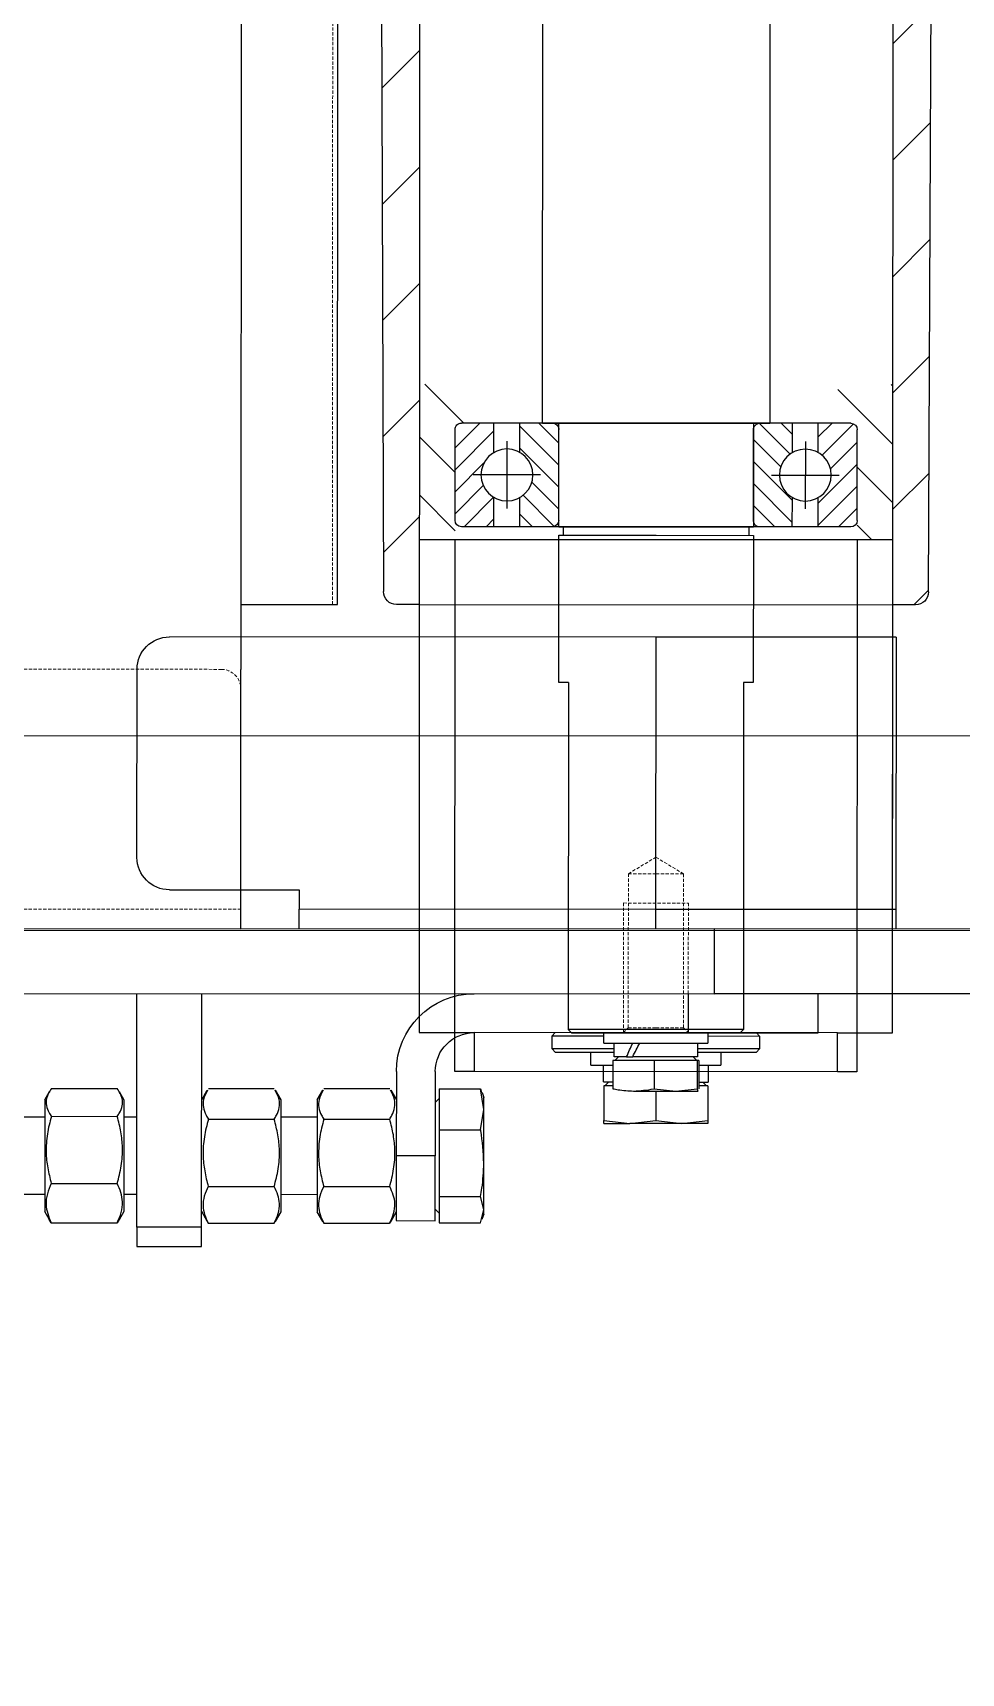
# Model space of a CAD drawing. Header units: millimetres. Extents: x 845401 to 948039, y 511594 to 550263.
# Drawn here: x 904071.6 to 904214.7, y 535897.2 to 536150.2 of the extents above; entities that cross this region are included whole.
import ezdxf

# ---------------------------------------------------------------- set-up
doc = ezdxf.new("R2010")
doc.units = ezdxf.units.MM
doc.linetypes.add('CENTER', pattern=[0])
doc.linetypes.add('DASHED', pattern=[0.75, 0.5, -0.25])
for name, color, linetype in [('00', 7, 'Continuous'), ('1', 30, 'Continuous'), ('1轮廓实线层', 7, 'Continuous'), ('3', 3, 'CENTER'), ('4虚线层', 6, 'DASHED'), ('5剖面线层', 2, 'Continuous')]:
    doc.layers.add(name, color=color, linetype=linetype)
doc.layers.add('A-剖-0.10mm.......SECT-L01', color=255, linetype='Continuous', lineweight=18)
doc.layers.add('物流设备', color=7, linetype='Continuous', lineweight=5)

# ---------------------------------------------------------------- blocks, each defined once
blk = doc.blocks.new('*U100537')
at = {"color": 1}
blk.add_lwpolyline([(0, -630), (7920.603380136075, -630), (7920.603380136075, 630), (0, 630)], close=True, dxfattribs=at)
at = {"color": 4}
blk.add_lwpolyline([(0, -600), (7920.603380136075, -600), (7920.603380136075, 600), (0, 600)], close=True, dxfattribs=at)
at = {"color": 2}
blk.add_lwpolyline([(0, -630), (7920.603380136075, -630), (7920.603380136075, -830), (0, -830)], close=True, dxfattribs=at)
for tag, p in [('设备编号', (485.2384934027214, 55.2877136208408)), ('设备高度', (489.7486322444456, -155.5627289135591))]:
    blk.add_attdef(tag, p, '', height=100)
at = {"flags": 1}
blk.add_attdef('设备类型', (14421.90417558989, -37.08342335998668), '', height=100, dxfattribs=at)
blk = doc.blocks.new('*U585')
at = {"layer": '1', "linetype": 'Continuous'}
h = blk.add_hatch(dxfattribs=at)
h.set_pattern_fill('_USER', color=1, scale=2.4, angle=45, style=0, pattern_type=0)
h.set_pattern_definition([(45, (0, 0), (-1.697056274847714, 1.697056274847714), [])])
edge = h.paths.add_edge_path()
edge.add_line((15, 31), (1, 31))
edge.add_arc((1, 30), 1, 90, 180)
edge.add_line((0, 30), (0, 25))
edge.add_line((0, 25), (4.535898384862246, 25))
edge.add_arc((8, 23), 3.999999999999999, 30.000000000000114, 150, ccw=False)
edge.add_line((11.46410161513775, 25), (16, 25))
edge.add_line((16, 25), (16, 30))
edge.add_arc((15, 30), 1, 0, 90)
edge = h.paths.add_edge_path()
edge.add_line((11.46410161513775, -25), (16, -25))
edge.add_line((16, -25), (16, -30))
edge.add_arc((15, -30), 1, 270, 360, ccw=False)
edge.add_line((15, -31), (1, -31))
edge.add_arc((1, -30), 1, 180, 270, ccw=False)
edge.add_line((0, -30), (0, -25))
edge.add_line((0, -25), (4.535898384862246, -25))
edge.add_arc((8, -23), 4, 209.9999999999998, 329.9999999999999)
blk = doc.blocks.new('*U586')
at = {"layer": '1', "linetype": 'Continuous'}
h = blk.add_hatch(dxfattribs=at)
h.set_pattern_fill('_USER', color=1, scale=2.4, angle=135, style=0, pattern_type=0)
h.set_pattern_definition([(135, (0, 0), (-1.697056274847714, -1.697056274847714), [])])
edge = h.paths.add_edge_path()
edge.add_line((0, 21), (4.535898384862246, 21))
edge.add_arc((8, 23), 4, 209.9999999999998, 329.9999999999999)
edge.add_line((11.46410161513775, 21), (16, 21))
edge.add_line((16, 21), (16, 16))
edge.add_arc((15, 16), 1, 270, 360, ccw=False)
edge.add_line((15, 15), (1, 15))
edge.add_arc((1, 16), 1, 180, 270, ccw=False)
edge.add_line((0, 16), (0, 21))
edge = h.paths.add_edge_path()
edge.add_line((1, -15), (15, -15))
edge.add_arc((15, -16), 1, 360, 90, ccw=False)
edge.add_line((16, -16), (16, -21))
edge.add_line((16, -21), (11.46410161513775, -21))
edge.add_arc((8, -23), 3.999999999999999, 30, 150)
edge.add_line((4.535898384862246, -21), (0, -21))
edge.add_line((0, -21), (0, -16))
edge.add_arc((1, -16), 1, 90, 180, ccw=False)
blk = doc.blocks.new('6206')
at = {"layer": '00', "color": 7}
for p, q in [((473.0716967733401, 2380.76034982123), (487.0716967733401, 2380.76034982123)), ((472.0716967733401, 2379.76034982123), (472.0716967733401, 2319.76034982123)), ((488.0716967733401, 2379.76034982123), (488.0716967733401, 2319.76034982123)), ((472.0716967733401, 2374.76034982123), (476.6075951582024, 2374.76034982123)), ((483.5357983884779, 2374.76034982123), (488.0716967733401, 2374.76034982123)), ((472.0716967733401, 2370.76034982123), (476.6075951582024, 2370.76034982123)), ((483.5357983884779, 2370.76034982123), (488.0716967733401, 2370.76034982123)), ((473.0716967733401, 2364.76034982123), (487.0716967733401, 2364.76034982123)), ((473.0716967733401, 2334.76034982123), (487.0716967733401, 2334.76034982123)), ((472.0716967733401, 2328.76034982123), (476.6075951582024, 2328.76034982123)), ((483.5357983884779, 2328.76034982123), (488.0716967733401, 2328.76034982123)), ((472.0716967733401, 2324.76034982123), (476.6075951582024, 2324.76034982123)), ((483.5357983884779, 2324.76034982123), (488.0716967733401, 2324.76034982123)), ((473.0716967733401, 2318.76034982123), (487.0716967733401, 2318.76034982123))]:
    blk.add_line(p, q, dxfattribs=at)
at = {"layer": '00', "color": 7, "linetype": 'Continuous'}
blk.add_line((473.0716967733401, 2318.76034982123), (473.0717967733402, 2318.76034982123), dxfattribs=at)
at = {"layer": '00', "color": 7}
for centre in [(480.0716967733401, 2372.76034982123), (480.0716967733401, 2326.76034982123)]:
    blk.add_circle(centre, 4, dxfattribs=at)
for centre, start, end in [((473.0716967733401, 2379.76034982123), 90, 180), ((487.0716967733401, 2379.76034982123), 0, 90), ((473.0716967733401, 2365.76034982123), 180, 270), ((487.0716967733401, 2365.76034982123), 270, 0), ((473.0716967733401, 2333.76034982123), 90, 180), ((487.0716967733401, 2333.76034982123), 0, 90), ((473.0716967733401, 2319.76034982123), 180, 270), ((487.0716967733401, 2319.76034982123), 270, 0)]:
    blk.add_arc(centre, 1, start, end, dxfattribs=at)
at = {"layer": '3', "color": 3}
for p, q in [((480.0716967733401, 2367.56034982123), (480.0716967733401, 2377.96034982123)), ((485.2716967733402, 2372.76034982123), (474.8716967733401, 2372.76034982123)), ((480.0716967733401, 2331.96034982123), (480.0716967733401, 2321.56034982123)), ((485.2716967733402, 2326.76034982123), (474.8716967733401, 2326.76034982123))]:
    blk.add_line(p, q, dxfattribs=at)
at = {"color": 1, "linetype": 'Continuous'}
for name in ['*U585', '*U586']:
    blk.add_blockref(name, (472.0716967733402, 2349.76034982123), dxfattribs=at)
blk = doc.blocks.new('*U100479')
at = {"layer": '5剖面线层'}
h = blk.add_hatch(dxfattribs=at)
h.set_pattern_fill('ANSI31', color=256, scale=4, angle=90, style=0)
h.set_pattern_definition([(135, (-2183.764029541882, 221.5113327968984), (-8.980256121069154, -8.980256121069152), [])])
edge = h.paths.add_edge_path()
edge.add_line((-2961.141874944731, 452.020095137661), (-2957.637957220774, 452.020095137661))
edge.add_line((-2957.637957220774, 452.020095137661), (-2957.637957220774, 386.020095137661))
edge.add_line((-2957.637957220774, 386.0200951376611), (-2957.637957220774, 1678.020095137661))
edge.add_line((-2957.637957220774, 1678.020095137661), (-2957.637957220774, 1612.020095137661))
edge.add_line((-2957.637957220774, 1612.020095137661), (-2961.141874944731, 1612.020095137661))
edge.add_arc((-2961.141874944731, 1610.020095137661), 2, 90, 179.8876554782646)
edge.add_line((-2963.141871100067, 1610.02401669875), (-2964.137957220775, 1357.020095137661))
edge.add_line((-2964.137957220775, 1357.020095137661), (-2964.137957220774, 707.0200951376596))
edge.add_line((-2964.137957220774, 707.0200951376596), (-2963.141871100067, 454.0161735765721))
edge.add_arc((-2961.141874944731, 454.020095137661), 2, 180.1123445217337, 269.9999999999984)
edge = h.paths.add_edge_path()
edge.add_arc((-2881.134039496819, 1610.020095137661), 2, 0.1123445217337558, 89.99999999999834)
edge.add_line((-2881.134039496819, 1612.020095137661), (-2884.637957220774, 1612.020095137661))
edge.add_line((-2884.637957220774, 1612.020095137661), (-2884.637957220774, 1678.020095137661))
edge.add_line((-2884.637957220774, 1678.020095137661), (-2884.637957220774, 386.020095137661))
edge.add_line((-2884.637957220774, 386.020095137661), (-2884.637957220774, 452.020095137661))
edge.add_line((-2884.637957220774, 452.020095137661), (-2881.134039496818, 452.020095137661))
edge.add_arc((-2881.134039496818, 454.020095137661), 2, 270, 359.8876554782645)
edge.add_line((-2879.134043341483, 454.0161735765721), (-2878.137957220775, 707.0200951376596))
edge.add_line((-2878.137957220775, 707.0200951376596), (-2878.137957220774, 1357.020095137661))
edge.add_line((-2878.137957220774, 1357.020095137661), (-2879.134043341483, 1610.02401669875))
edge = h.paths.add_edge_path(flags=17)
edge.add_arc((-2881.134039496819, 1610.020095137661), 2, 0.1123445217337558, 89.99999999999834)
edge = h.paths.add_edge_path(flags=17)
edge.add_arc((-2881.134039496818, 454.020095137661), 2, 270, 359.8876554782645)
edge = h.paths.add_edge_path(flags=17)
edge.add_line((-2884.637957220774, 452.020095137661), (-2881.134039496818, 452.020095137661))
edge = h.paths.add_edge_path(flags=16)
edge.add_line((-2884.637957220774, 452.020095137661), (-2884.637957220774, 386.020095137661))
edge = h.paths.add_edge_path(flags=17)
edge.add_line((-2884.637957220774, 1678.020095137661), (-2884.637957220774, 386.020095137661))
edge = h.paths.add_edge_path(flags=17)
edge.add_line((-2884.637957220774, 1612.020095137661), (-2884.637957220774, 1678.020095137661))
edge = h.paths.add_edge_path(flags=17)
edge.add_line((-2881.134039496819, 1612.020095137661), (-2884.637957220774, 1612.020095137661))
edge = h.paths.add_edge_path(flags=17)
edge.add_line((-2878.137957220775, 707.0200951376596), (-2879.134043341483, 454.0161735765721))
edge = h.paths.add_edge_path(flags=17)
edge.add_line((-2878.137957220775, 707.0200951376596), (-2878.137957220774, 1357.020095137661))
edge = h.paths.add_edge_path(flags=17)
edge.add_line((-2879.134043341483, 1610.02401669875), (-2878.137957220774, 1357.020095137661))
edge = h.paths.add_edge_path()
edge.add_line((-2879.134043341483, 1610.02401669875), (-2878.137957220774, 1357.020095137661))
edge.add_line((-2957.637957220774, 1602.020095137661), (-2957.637957220774, 1678.020095137661))
h = blk.add_hatch(dxfattribs=at)
h.set_pattern_fill('ANSI31', color=256, scale=2, angle=180, style=0)
h.set_pattern_definition([(225, (-2183.764029541882, 121.5113327968984), (4.490128060534576, -4.490128060534577), [])])
h.paths.add_polyline_path([(-2893.137957220774, 486.020095137661), (-2893.137957220774, 480.0200951376611), (-2890.137957220774, 480.0200951376611), (-2890.137957220774, 462.0200951376611), (-2884.637957220774, 462.0200951376611), (-2884.637957220774, 486.0200951376611)])
h.paths.add_polyline_path([(-2952.137957220774, 480.0200951376611), (-2949.137957220775, 480.0200951376611), (-2949.137957220775, 486.020095137661), (-2957.637957220774, 486.0200951376611), (-2957.637957220774, 462.0200951376611), (-2952.137957220774, 462.0200951376611)])
at = {"color": 7, "linetype": 'Continuous', "lineweight": 25}
for p, q in [((-2857.137971168266, 1622.020036725107), (-2857.137971168266, 442.020036725108)), ((-2872.021816055365, 452.020036725108), (-2872.021816055365, 1612.020036725107)), ((-2938.637956773739, 1584.020095137661), (-2938.63795677374, 480.020095137661)), ((-2903.63795766781, 480.020095137661), (-2903.63795766781, 1584.020095137661)), ((-2903.63795766781, 480.020095137661), (-2938.63795677374, 480.020095137661)), ((-2936.137956885499, 480.020095137661), (-2936.137956885499, 464.020101336544)), ((-2906.137957556051, 464.020101336544), (-2906.137957556051, 480.020095137661)), ((-2921.137957220775, 464.020101336544), (-2936.137956885499, 464.020101336544)), ((-2935.437957143289, 464.020101336544), (-2935.437957143289, 462.7200942316704)), ((-2906.137957556051, 464.020101336544), (-2921.137957220775, 464.020101336544)), ((-2906.837957298261, 462.7200942316704), (-2906.837957298261, 464.020101336544)), ((-2936.137956885499, 462.7200942316704), (-2936.137956885499, 440.0201034823112)), ((-2921.137957220775, 462.7200942316704), (-2936.137956885499, 462.7200942316704)), ((-2906.137957556051, 462.7200942316704), (-2921.137957220775, 462.7200942316704)), ((-2906.137957556051, 440.0201034823112), (-2906.137957556051, 462.7200942316704)), ((-2857.914428303574, 452.020036725108), (-2872.021816055365, 452.020036725108)), ((-2857.137971168266, 452.020036725108), (-2857.914428303574, 452.020036725108)), ((-2857.137971168267, 408.0200367251075), (-2857.137971168266, 442.020036725108)), ((-2936.137956885499, 440.0201034823112), (-2934.637957570952, 440.0201034823112)), ((-2934.637957570952, 440.0201034823112), (-2934.637957570952, 386.5201196947746)), ((-2907.637956870597, 440.0201034823112), (-2906.137957556051, 440.0201034823112)), ((-2907.637956870597, 440.0201034823112), (-2907.637956870597, 386.5201196947746)), ((-2857.137971168267, 402.0200367251075), (-2857.137971168267, 408.0200367251075)), ((-1886.941660694127, 402.020036706926), (-2857.137971168267, 402.0200367251075)), ((-2934.637957570952, 386.5201196947746), (-2907.637956870597, 386.5201196947746)), ((-2934.637957570952, 386.5201196947746), (-2934.137957488996, 386.0200963297538)), ((-2908.137956952554, 386.0200963297538), (-2934.137957488996, 386.0200963297538)), ((-2907.637956870597, 386.5201196947746), (-2908.137956952554, 386.0200963297538))]:
    blk.add_line(p, q, dxfattribs=at)
at = {"layer": '1轮廓实线层'}
for p, q in [((-2957.637957220774, 386.0200951376611), (-2957.637957220774, 1678.020095137661)), ((-2884.637957220774, 1678.020095137661), (-2884.637957220774, 386.0200951376611)), ((-2963.141871100067, 454.0161735765721), (-2964.137957220774, 707.0200951376596)), ((-2878.137957220775, 707.0200951376596), (-2879.134043341483, 454.0161735765721)), ((-2957.637957220774, 386.020095137661), (-2957.637957220774, 462.0200951376611)), ((-2957.637957220774, 462.0200951376611), (-2952.137957220774, 462.0200951376611)), ((-2952.137957220774, 462.0200951376611), (-2952.137957220774, 380.0200951376611)), ((-2952.137957220774, 462.0200951376611), (-2890.137957220774, 462.0200951376611)), ((-2890.137957220774, 380.0200951376611), (-2890.137957220774, 462.0200951376611)), ((-2890.137957220774, 462.0200951376611), (-2884.637957220774, 462.0200951376611)), ((-2884.637957220774, 462.0200951376611), (-2884.637957220774, 386.020095137661)), ((-2961.141874944731, 452.020095137661), (-2957.637957220774, 452.020095137661)), ((-2957.637957220774, 386.020095137661), (-2957.637957220774, 452.020095137661)), ((-2884.637957220774, 452.020095137661), (-2957.637957220774, 452.020095137661)), ((-2884.637957220774, 452.020095137661), (-2881.134039496818, 452.020095137661)), ((-2884.637957220774, 452.020095137661), (-2884.637957220774, 386.020095137661)), ((-2958.137957697606, 447.0200957337063), (-2958.137957697606, 405.020093971644)), ((-2958.137957697606, 447.0200957337063), (-2921.137957220769, 447.0200957337063)), ((-2921.137957220769, 405.020093971644), (-2921.137957220769, 447.0200957337063)), ((-2921.137957220769, 447.0200957337063), (-2846.137960759795, 447.0200957337072)), ((-2841.137960405892, 413.0200938859632), (-2841.137960405892, 442.0200930514982)), ((-2866.137961244082, 408.0200939977219), (-2866.137961244082, 405.0200939716449)), ((-2846.137960759795, 408.0200939977219), (-2866.137961244082, 408.0200939977219)), ((-2958.137957697606, 405.020093971644), (-2958.137957697606, 402.0200939455669)), ((-2958.137957697606, 405.020093971644), (-2921.137957220769, 405.020093971644)), ((-2921.137957220769, 405.020093971644), (-2866.137961244082, 405.0200939716449)), ((-2921.137957220769, 402.0200939455669), (-2921.137957220769, 405.020093971644)), ((-2866.137961244082, 402.0200939455679), (-2866.137961244082, 405.0200939716449)), ((-2972.137971168256, 402.0200939455669), (-2930.13796800921, 402.0200939455669)), ((-2930.13796800921, 402.0200939455669), (-2930.13796800921, 392.0200941690844)), ((-2705.137966519093, 402.0200939455697), (-2930.13796800921, 402.0200939455669)), ((-2972.137971168256, 392.0200941690844), (-2930.13796800921, 392.0200941690844)), ((-2946.137963181233, 386.0200931856077), (-2946.137963181233, 392.0200941690844)), ((-2705.137966519093, 392.0200941690871), (-2930.13796800921, 392.0200941690844)), ((-2926.137959902978, 392.0200941690844), (-2926.137959902978, 386.0200931856077)), ((-2851.13796623597, 356.0200938561609), (-2851.137966235971, 392.0200941690853)), ((-2841.137965993827, 356.0200938561609), (-2841.137965993827, 392.0200941690853)), ((-2949.137957220775, 386.020095137661), (-2957.637957220774, 386.0200951376611)), ((-2949.137957220775, 380.0200951376611), (-2949.137957220775, 386.020095137661)), ((-2949.137957220775, 386.020095137661), (-2893.137957220774, 386.020095137661)), ((-2926.137959902978, 386.0200931856077), (-2946.137963181233, 386.0200931856077)), ((-2936.637958830094, 386.0200931856077), (-2937.137959843373, 385.5200940349739)), ((-2937.137959843373, 385.5200940349739), (-2937.137959843373, 383.5200937071484)), ((-2929.137958532071, 385.5200940349739), (-2937.137959843373, 385.5200940349739)), ((-2929.137958532071, 386.0200931856077), (-2929.137958532071, 384.4200940409344)), ((-2926.137959902978, 386.0200931856077), (-2893.137960081792, 386.0200931856086)), ((-2913.137963360047, 384.4200940409344), (-2913.137963360047, 386.0200931856077)), ((-2905.137962048745, 385.5200940349748), (-2913.137963360047, 385.5200940349739)), ((-2905.137962048745, 385.5200940349748), (-2905.637963062024, 386.0200931856086)), ((-2905.137962048745, 383.5200937071493), (-2905.137962048745, 385.5200940349748)), ((-2893.137957220774, 386.020095137661), (-2893.137957220774, 380.0200951376611)), ((-2884.637957220774, 386.0200951376611), (-2893.137957220774, 386.020095137661)), ((-2937.137959843373, 383.5200937071484), (-2936.637958830094, 383.0200945565146)), ((-2937.137959843373, 383.5200937071484), (-2927.577963417268, 383.5200937071484)), ((-2927.577963417268, 383.0200945565146), (-2936.637958830094, 383.0200945565146)), ((-2931.137962585187, 383.0200945565146), (-2931.137962585187, 381.020094228689)), ((-2917.300915663934, 384.4200940409344), (-2929.137958532071, 384.4200940409344)), ((-2927.577963417268, 384.4200940409344), (-2927.577963417268, 382.3200938829821)), ((-2927.577963417268, 382.3200938829821), (-2917.588061040139, 382.3200938829821)), ((-2926.872959678864, 382.3200938829821), (-2927.472962384915, 381.7200930395763)), ((-2917.036524360871, 382.3200938829821), (-2917.588061040139, 382.3200938829821)), ((-2913.137963360047, 384.4200940409344), (-2917.300915663934, 384.4200940409344)), ((-2916.639937406278, 382.3200938829821), (-2917.036524360871, 382.3200938829821)), ((-2916.639937406278, 382.3200938829821), (-2914.697958474851, 382.3200938829821)), ((-2914.802959507203, 381.7200930395763), (-2915.402962213254, 382.3200938829821)), ((-2914.697958474851, 382.3200938829821), (-2914.697958474851, 384.4200940409344)), ((-2914.697958474851, 383.5200937071484), (-2905.137962048745, 383.5200937071493)), ((-2905.637963062024, 383.0200945565155), (-2914.697958474851, 383.0200945565146)), ((-2911.137959306931, 381.0200942286899), (-2911.137959306931, 383.0200945565146)), ((-2905.637963062024, 383.0200945565155), (-2905.137962048745, 383.5200937071493)), ((-2952.137957220774, 380.0200951376611), (-2949.137957220775, 380.0200951376611)), ((-2949.137957220775, 380.0200951376611), (-2893.137957220774, 380.0200951376611)), ((-2927.757485156751, 381.020094228689), (-2931.137962585187, 381.020094228689)), ((-2929.187959378457, 381.020094228689), (-2929.187959378457, 378.4200930574577)), ((-2927.757485156751, 381.7200930395763), (-2927.757485156751, 377.3860847184103)), ((-2927.757485156751, 381.7200930395763), (-2927.511452084279, 381.7200930395763)), ((-2927.511452084279, 381.7200930395763), (-2927.511452084279, 377.3860847184103)), ((-2927.511452084279, 381.7200930395763), (-2920.891931598878, 381.7200930395763)), ((-2920.891931598878, 381.7200930395763), (-2920.891931598878, 377.3860847184103)), ((-2920.891931598878, 381.7200930395763), (-2914.518436735368, 381.7200930395763)), ((-2914.518436735368, 381.7200930395763), (-2914.518436735368, 377.3860847184103)), ((-2911.137959306931, 381.0200942286899), (-2914.518436735368, 381.0200942286899)), ((-2913.087962513661, 378.4200930574586), (-2913.087962513661, 381.0200942286899)), ((-2893.137957220774, 380.0200951376611), (-2890.137957220774, 380.0200951376611)), ((-2887.137959098315, 380.0200940647771), (-2887.137959098315, 367.0200937965562)), ((-2881.137961840129, 380.0200940647771), (-2881.137961840129, 367.0200937965562)), ((-2927.757485156751, 378.4200930574577), (-2929.187959378457, 378.4200930574577)), ((-2929.137958532071, 377.8200940766972), (-2929.137958532071, 372.4705455431383)), ((-2929.137958532071, 377.8200940766972), (-2927.757485156751, 377.8200940766972)), ((-2928.372962718701, 378.4200930574577), (-2928.972957974172, 377.8200940766972)), ((-2927.634468620515, 377.0200935730379), (-2927.641673331952, 377.0415288934153)), ((-2927.511452084279, 377.3860847184103), (-2927.634468620515, 377.0200935730379)), ((-2924.201688116288, 377.0200935730379), (-2927.634468620515, 377.0200935730379)), ((-2924.201688116288, 377.0200935730379), (-2927.511452084279, 377.3860847184103)), ((-2920.891931598878, 377.3860847184103), (-2924.201688116288, 377.0200935730379)), ((-2917.705184167123, 377.0200935730379), (-2924.201688116288, 377.0200935730379)), ((-2921.137957220769, 377.0200935730379), (-2921.137957220769, 372.4705455431383)), ((-2913.087962513661, 378.4200930574586), (-2914.518436735368, 378.4200930574586)), ((-2914.518436735368, 377.8200940766981), (-2913.137963360047, 377.8200940766981)), ((-2913.302963917947, 377.8200940766981), (-2913.902959173417, 378.4200930574586)), ((-2913.137963360047, 377.8200940766981), (-2913.137963360047, 372.4705455431383)), ((-2894.637959396338, 374.1868948170593), (-2894.131204431748, 377.3299799838712)), ((-2894.131204431748, 377.3299799838712), (-2894.268969392276, 376.7830421754768)), ((-2887.737961804366, 377.3299799838712), (-2894.131204431748, 377.3299799838712)), ((-2887.737961804366, 377.3299799838712), (-2887.737961804366, 371.0438096502473)), ((-2880.275545960164, 377.138846514528), (-2881.137965565419, 375.645094511812)), ((-2869.958320950961, 377.3999688753536), (-2880.117612277961, 377.3999688753536)), ((-2868.937967663503, 375.645094511812), (-2869.800383543467, 377.138846514528)), ((-2862.475548257923, 377.138846514528), (-2863.337966000533, 375.645094511812)), ((-2852.15831952343, 377.3999688753536), (-2862.317612713075, 377.3999688753536)), ((-2851.137966235971, 375.645094511812), (-2852.000383978581, 377.138846514528)), ((-2838.414810334204, 376.8976358303478), (-2839.137965898833, 375.645094511812)), ((-2827.95831965456, 377.3616281876018), (-2838.117611912882, 377.3616281876018)), ((-2826.937965435779, 375.645094511812), (-2827.661121582484, 376.8976358303487)), ((-2894.349588399625, 376.8123862871578), (-2894.637959396338, 376.020093409126)), ((-2894.637959396338, 374.1868948170593), (-2894.637959396338, 376.020093409126)), ((-2887.137959098315, 375.255093870466), (-2887.737961804366, 375.8550947138717)), ((-2868.937967663503, 375.645094511812), (-2868.937967663503, 363.0779841521432)), ((-2863.337966000533, 375.645094511812), (-2863.337966000533, 363.0779841521432)), ((-2839.137965898833, 375.645094511812), (-2839.137965898833, 363.4660997965982)), ((-2826.937965435779, 375.645094511812), (-2826.937965435779, 363.4660997965982)), ((-2925.13795787642, 372.0200946161192), (-2929.137958532071, 372.4705455431383)), ((-2929.137958532071, 372.0200946161192), (-2925.13795787642, 372.0200946161192)), ((-2921.137957220769, 372.4705455431383), (-2925.13795787642, 372.0200946161192)), ((-2925.13795787642, 372.0200946161192), (-2917.137964015698, 372.0200946161192)), ((-2917.137964015698, 372.0200946161192), (-2921.137957220769, 372.4705455431383)), ((-2913.137963360047, 372.4705455431383), (-2917.137964015698, 372.0200946161192)), ((-2913.137963360047, 372.0200946161192), (-2917.137964015698, 372.0200946161192)), ((-2894.131204431748, 371.0438096502473), (-2894.637959396338, 374.1868948170593)), ((-2894.637959396338, 365.8888646939447), (-2894.637959396338, 374.1868948170593)), ((-2869.958320950961, 372.6500989475896), (-2880.117612277961, 372.6500989475896)), ((-2863.337966000533, 373.0200947800329), (-2868.937967663503, 373.0200947800329)), ((-2852.15831952343, 372.6500989475896), (-2862.317612713075, 372.6500989475896)), ((-2839.137965898833, 373.0200947800329), (-2841.137965993827, 373.0200947800329)), ((-2827.95831965456, 373.0794014015844), (-2838.117611912882, 373.0794014015844)), ((-2817.737961506343, 373.0200947800329), (-2826.937965435779, 373.0200947800329)), ((-2887.737961804366, 371.0438096502473), (-2894.131204431748, 371.0438096502473)), ((-2887.737961804366, 371.0438096502473), (-2887.737961804366, 360.7339234629324)), ((-2887.137959098314, 357.0200921574285), (-2887.137959098315, 367.0200937965562)), ((-2887.137959098315, 367.0200937965562), (-2881.137961840129, 367.0200937965562)), ((-2881.137961840129, 367.0200937965562), (-2881.137961840129, 357.0200921574285)), ((-2894.637959396338, 358.7220655360868), (-2894.637959396338, 365.8888646939447)), ((-2869.958320950961, 362.2702257314374), (-2880.11761227796, 362.2702257314374)), ((-2868.937967663503, 363.0779841521432), (-2868.937967663503, 358.3950930813005)), ((-2863.337966000533, 363.0779841521432), (-2863.337966000533, 358.3950930813005)), ((-2852.15831952343, 362.2702257314374), (-2862.317612713074, 362.2702257314374)), ((-2839.137965898833, 363.4660997965982), (-2839.137965898832, 358.3950930813005)), ((-2827.95831965456, 362.7378651478937), (-2838.117611912882, 362.7378651478937)), ((-2826.937965435779, 363.4660997965982), (-2826.937965435779, 358.3950930813005)), ((-2894.637959396338, 358.7220655360868), (-2894.131204431747, 360.7339234629324)), ((-2887.737961804366, 360.7339234629324), (-2894.131204431747, 360.7339234629324)), ((-2887.737961804366, 360.7339234629324), (-2887.737961804366, 356.7102076092413)), ((-2868.937967663503, 361.0200928130796), (-2863.337966000533, 361.0200928130796)), ((-2841.137965993827, 361.0200928130796), (-2839.137965898832, 361.0200928130796)), ((-2826.937965435779, 361.0200928130796), (-2817.737961506342, 361.0200928130805)), ((-2894.131204431747, 356.7102076092413), (-2894.637959396338, 358.7220655360868)), ((-2894.637959396338, 358.0200941839864), (-2894.637959396338, 358.7220655360868)), ((-2894.637959396338, 358.0200941839864), (-2894.349588399625, 357.2278031685998)), ((-2887.737961804366, 356.7102076092413), (-2894.131204431747, 356.7102076092413)), ((-2887.737961804366, 358.1850947418859), (-2887.137959098314, 358.7850937226465)), ((-2881.137961840129, 357.0200921574285), (-2887.137959098314, 357.0200921574285)), ((-2881.137965565418, 358.3950930813005), (-2880.275545960163, 356.9013410785844)), ((-2880.278842842077, 356.9247210004976), (-2880.11761227796, 356.640220580404)), ((-2869.958320950961, 356.640220580404), (-2869.797090386844, 356.9247210004976)), ((-2869.800383543467, 356.9013410785844), (-2868.937967663503, 358.3950930813005)), ((-2863.337966000533, 358.3950930813005), (-2862.475548257923, 356.9013410785844)), ((-2862.478843277191, 356.9247210004976), (-2862.317612713074, 356.640220580404)), ((-2852.15831952343, 356.640220580404), (-2851.997088959312, 356.9247210004976)), ((-2852.00038397858, 356.9013410785844), (-2851.137966235971, 358.3950930813005)), ((-2839.137965898832, 358.3950930813005), (-2838.414810334204, 357.1425536254098)), ((-2838.421169753989, 357.1614706495454), (-2838.117611912882, 356.6785612681558)), ((-2827.958319654559, 356.6785612681558), (-2838.117611912882, 356.6785612681558)), ((-2827.958319654559, 356.6785612681558), (-2827.654761580622, 357.1614706495454)), ((-2827.661121582484, 357.1425536254098), (-2826.937965435779, 358.3950930813005)), ((-2869.958320950961, 356.640220580404), (-2880.11761227796, 356.640220580404)), ((-2852.15831952343, 356.640220580404), (-2862.317612713074, 356.640220580404)), ((-2851.13796623597, 356.0200938561609), (-2841.137965993827, 356.0200938561609)), ((-2851.13796623597, 353.0200952270677), (-2851.13796623597, 356.0200938561609)), ((-2841.137965993827, 356.0200938561609), (-2841.137965993827, 353.0200952270677)), ((-2841.137965993827, 353.0200952270677), (-2851.13796623597, 353.0200952270677))]:
    blk.add_line(p, q, dxfattribs=at)
for centre, radius, start, end in [((-2961.141874944731, 454.020095137661), 2, 180.1123445217354, 270), ((-2881.134039496818, 454.020095137661), 2, 270, 359.8876554782645), ((-2846.137960607921, 442.0200939455679), 5, 0, 90), ((-2846.137960607921, 413.0200939455679), 5, 270, 0), ((-2893.13796060792, 380.0200939455679), 12, 0, 90), ((-2893.13796060792, 380.0200939455679), 6.000000000000227, 0, 90)]:
    blk.add_arc(centre, radius, start, end, dxfattribs=at)
for centre, major_axis, ratio, start_param, end_param in [((-2921.13796060792, 382.3200939455671), (-5.794840325529322, 11.05679183239005), 0.2540993925380408, 4.579995049207662, 4.769391723386398), ((-2921.13796060792, 384.4200939455675), (-5.794840325516641, 11.05679183234034), 0.2540993925389256, 4.390598375027352, 4.57999504920691)]:
    blk.add_ellipse(centre, major_axis=major_axis, ratio=ratio, start_param=start_param, end_param=end_param, dxfattribs=at)
for points, knots in [([(-2917.705184167123, 377.0200935730379), (-2918.744810969146, 377.0870105303518), (-2919.813280802172, 377.1557840075927), (-2920.863579103077, 377.3800312301489), (-2920.891931598878, 377.3860847184103)], [0, 0, 0, 0, 0.9730052921384639, 1, 1, 1, 1]), ([(-2914.518436735368, 377.3860847184103), (-2914.784819488981, 377.3311613229077), (-2915.837439641441, 377.1141297314723), (-2916.906595610581, 377.060300463753), (-2917.705184167123, 377.0200935730379)], [0, 0, 0, 0, 0.2530663630094943, 1, 1, 1, 1]), ([(-2880.117612277961, 372.6500989475896), (-2880.238674811934, 372.853121230062), (-2880.590337462079, 373.4428606940353), (-2880.938851737269, 374.4549883351381), (-2880.956669480512, 375.7641683923237), (-2880.491818195658, 376.6404660052065), (-2880.239373391366, 377.1163532117059)], [0, 0, 0, 0, 0.1393652961975829, 0.4048285443102063, 0.6767827764535491, 1, 1, 1, 1]), ([(-2869.836556112265, 377.1163532117059), (-2869.584049033983, 376.6404673509221), (-2869.124409384213, 375.7742104052957), (-2869.135062682989, 374.4654892426395), (-2869.479677952741, 373.4527854011374), (-2869.837260501618, 372.8531178637948), (-2869.958320950961, 372.6500989475896)], [0, 0, 0, 0, 0.3232157957313021, 0.5883510124196104, 0.8606352251687781, 1, 1, 1, 1]), ([(-2862.317612713075, 372.6500989475896), (-2862.438675269193, 372.8531212303685), (-2862.790337983663, 373.4428606952295), (-2863.13885142873, 374.4549883233374), (-2863.156672943675, 375.7641684860653), (-2862.691819705117, 376.640466021883), (-2862.43937382648, 377.1163532117059)], [0, 0, 0, 0, 0.1393652912956087, 0.4048285300709434, 0.6767827516217484, 1, 1, 1, 1]), ([(-2852.036557478702, 377.1163532117059), (-2851.784049910687, 376.6404673656805), (-2851.324409381613, 375.7742104698334), (-2851.335063964986, 374.4654891798234), (-2851.679680701885, 373.4527856809516), (-2852.037260160822, 372.8531178836654), (-2852.15831952343, 372.6500989475896)], [0, 0, 0, 0, 0.3232158310673061, 0.5883510611789273, 0.8606352884479552, 1, 1, 1, 1]), ([(-2838.117611912882, 373.0794014015844), (-2838.238594151805, 373.2624306821861), (-2838.590023712514, 373.7940946706474), (-2838.941562568499, 374.7067418139484), (-2838.945922978898, 375.9737473277034), (-2838.424093518828, 376.8481013590279), (-2838.117611912882, 377.3616281876018)], [0, 0, 0, 0, 0.1310037334296012, 0.3805400271999311, 0.6361779052151472, 1, 1, 1, 1]), ([(-2827.95831965456, 377.3616281876018), (-2827.651815270535, 376.8480998808507), (-2827.13534612772, 375.9827891765888), (-2827.132309051387, 374.7162103687322), (-2827.47999890059, 373.803042523037), (-2827.837340786861, 373.2624277134626), (-2827.95831965456, 373.0794014015844)], [0, 0, 0, 0, 0.3638206097815914, 0.6130487140350981, 0.8689968060581877, 0.9999999999999999, 0.9999999999999999, 0.9999999999999999, 0.9999999999999999]), ([(-2929.137958532071, 372.4705455431383), (-2929.137958532071, 372.463094418318), (-2929.137958532071, 372.1870777135489), (-2929.137958532071, 372.1024438104675), (-2929.137958532071, 372.0200946161192)], [0, 0, 0, 0, 0.0269951951870126, 1, 1, 1, 1]), ([(-2913.137963360047, 372.0200946161192), (-2913.137963360047, 372.1024438104675), (-2913.137963360047, 372.1870777135489), (-2913.137963360047, 372.4630944183189), (-2913.137963360047, 372.4705455431383)], [0, 0, 0, 0, 0.9730048048129875, 1, 1, 1, 1]), ([(-2880.11761227796, 362.2702257314374), (-2880.349788972817, 363.1711270237772), (-2880.819177058359, 364.9924654364693), (-2880.990889344237, 367.6910157702448), (-2880.738845647214, 370.2706478871448), (-2880.325951285739, 371.8521178707085), (-2880.117612277961, 372.6500989475896)], [0, 0, 0, 0, 0.2646052998973829, 0.5349485021308333, 0.7653434469627017, 1, 1, 1, 1]), ([(-2869.958320950961, 372.6500989475896), (-2869.726144265532, 371.7491964148637), (-2869.256756515331, 369.9278567217468), (-2869.085043902679, 367.2293051668219), (-2869.337087225339, 364.6496741619237), (-2869.749981921706, 363.0682055508248), (-2869.958320950961, 362.2702257314374)], [0, 0, 0, 0, 0.2646056441599544, 0.5349488376650318, 0.7653437824046887, 1, 1, 1, 1]), ([(-2862.317612713074, 362.2702257314374), (-2862.54978932859, 363.1711270142712), (-2863.01917725373, 364.9924654077456), (-2863.19089070586, 367.6910159420847), (-2862.938843164743, 370.2706475193206), (-2862.525950725523, 371.8521178120016), (-2862.317612713075, 372.6500989475896)], [0, 0, 0, 0, 0.2646053058891067, 0.5349485142442101, 0.7653434816779755, 1, 1, 1, 1]), ([(-2852.15831952343, 372.6500989475896), (-2851.926142877672, 371.7491964196167), (-2851.456755207671, 369.9278567361096), (-2851.285042011893, 367.2293050809019), (-2851.5370872566, 364.6496743458363), (-2851.949980991839, 363.0682055801788), (-2852.15831952343, 362.2702257314374)], [0, 0, 0, 0, 0.2646056471558363, 0.5349488437217564, 0.7653437997623591, 1, 1, 1, 1]), ([(-2838.117611912882, 362.7378651478937), (-2838.349788679324, 363.6354394297584), (-2838.819176855492, 365.4500514669369), (-2838.990889524426, 368.1386361396733), (-2838.738845189261, 370.7087404038082), (-2838.325950731079, 372.2843687956363), (-2838.117611912882, 373.0794014015844)], [0, 0, 0, 0, 0.2646053964195558, 0.5349486356130323, 0.7653437828068956, 1, 1, 1, 1]), ([(-2827.95831965456, 373.0794014015844), (-2827.72614297089, 372.181827125745), (-2827.256754958365, 370.3672150864602), (-2827.08504251641, 367.6786314863164), (-2827.337086429886, 365.1085277055488), (-2827.749980655385, 363.5328990337609), (-2827.95831965456, 362.7378651478937)], [0, 0, 0, 0, 0.264605394664429, 0.5349486362773153, 0.7653434470646358, 1, 1, 1, 1]), ([(-2894.637959396338, 365.8888646939447), (-2894.545309592552, 367.570571648437), (-2894.450089311267, 369.2989359050496), (-2894.139586475387, 370.9979447980202), (-2894.131204431748, 371.0438096502473)], [0, 0, 0, 0, 0.9730049369272746, 1, 1, 1, 1]), ([(-2894.131204431747, 360.7339234629324), (-2894.207252236815, 361.1648305118895), (-2894.50775686068, 362.8675694739557), (-2894.582288932609, 364.5970549368546), (-2894.637959396338, 365.8888646939447)], [0, 0, 0, 0, 0.2530670047240238, 0.9999999999999999, 0.9999999999999999, 0.9999999999999999, 0.9999999999999999]), ([(-2880.11761227796, 356.640220580404), (-2880.349788964489, 357.1288665336922), (-2880.81917687989, 358.1167542876781), (-2880.990889361762, 359.5804382604317), (-2880.738845764603, 360.9796202937257), (-2880.325951293301, 361.8374038184727), (-2880.11761227796, 362.2702257314374)], [0, 0, 0, 0, 0.2646054940797932, 0.5349487199880779, 0.7653436107897911, 1, 1, 1, 1]), ([(-2869.958320950961, 362.2702257314374), (-2869.726144264431, 361.7815797781493), (-2869.256756349031, 360.7936920241625), (-2869.085043867159, 359.3300080514098), (-2869.337087464318, 357.9308260181158), (-2869.74998193562, 357.0730424933679), (-2869.958320950961, 356.640220580404)], [0, 0, 0, 0, 0.2646054940797932, 0.5349487199880779, 0.7653436107897911, 1, 1, 1, 1]), ([(-2862.317612713074, 356.640220580404), (-2862.549789320262, 357.1288665285363), (-2863.019177075261, 358.1167542720984), (-2863.190890723386, 359.5804383536367), (-2862.938843282132, 360.9796200942189), (-2862.525950733085, 361.8374037866313), (-2862.317612713074, 362.2702257314374)], [0, 0, 0, 0, 0.2646055000715249, 0.5349487321014667, 0.7653436455050745, 1, 1, 1, 1]), ([(-2852.15831952343, 362.2702257314374), (-2851.92614287657, 361.7815797807268), (-2851.456755041371, 360.7936920319532), (-2851.285041976373, 359.3300080048073), (-2851.537087495579, 357.9308261178692), (-2851.949981005754, 357.0730425092895), (-2852.15831952343, 356.640220580404)], [0, 0, 0, 0, 0.2646054970756676, 0.5349487260447896, 0.7653436281474407, 1, 1, 1, 1]), ([(-2838.117611912882, 356.6785612681558), (-2838.349788675105, 357.2044674123806), (-2838.81917678533, 358.2676835965938), (-2838.990889538908, 359.842976127168), (-2838.738845215093, 361.3488516625264), (-2838.325950732923, 362.2720410693507), (-2838.117611912882, 362.7378651478937)], [0, 0, 0, 0, 0.26460547614269, 0.534948731357413, 0.7653438426726991, 1, 1, 1, 1]), ([(-2827.95831965456, 362.7378651478937), (-2827.726142949969, 362.2119589997471), (-2827.256754952562, 361.148742799234), (-2827.085042719644, 359.5734503217634), (-2827.337085685288, 358.0675746998756), (-2827.749980606675, 357.144385337954), (-2827.958319654559, 356.6785612681558)], [0, 0, 0, 0, 0.2646054725172889, 0.5349487282405935, 0.7653438340921653, 0.9999999999999999, 0.9999999999999999, 0.9999999999999999, 0.9999999999999999])]:
    blk.add_open_spline(points, degree=3, knots=knots, dxfattribs=at)
at = {"layer": '4虚线层', "linetype": 'DASHED', "lineweight": 18}
for p, q in [((-2871.245358920057, 452.020036725108), (-2871.245358920057, 1612.020036725107)), ((-1889.941660694127, 442.020036706926), (-2854.137971168266, 442.0200367251075)), ((-1886.941660694127, 405.020036706926), (-2857.137971168267, 405.0200367251075))]:
    blk.add_line(p, q, dxfattribs=at)
at = {"layer": '4虚线层', "linetype": 'DASHED', "lineweight": 13}
for p, q in [((-2921.137957220775, 413.073750523632), (-2925.387957451743, 410.5201087275199)), ((-2916.887956989807, 410.5201087275199), (-2921.137957220775, 413.073750523632)), ((-2921.137957220775, 410.5201087275199), (-2925.387957451743, 410.5201087275199)), ((-2925.387957451743, 410.5201087275199), (-2925.387957451743, 386.7950759211234)), ((-2916.887956989807, 410.5201087275199), (-2921.137957220775, 410.5201087275199)), ((-2916.887956989807, 386.7950759211234), (-2916.887956989807, 410.5201087275199)), ((-2926.137957109016, 386.0450706759147), (-2926.137957109016, 406.0200772562675)), ((-2916.137957332533, 406.0200772562675), (-2926.137957109016, 406.0200772562675)), ((-2916.137957332533, 386.0450706759147), (-2916.137957332533, 406.0200772562675)), ((-2925.387957451743, 386.7950759211234), (-2926.162957066548, 386.0200963297538)), ((-2921.137957220775, 386.7950759211234), (-2925.387957451743, 386.7950759211234)), ((-2916.887956989807, 386.7950759211234), (-2921.137957220775, 386.7950759211234)), ((-2916.112957375002, 386.0200963297538), (-2916.887956989807, 386.7950759211234))]:
    blk.add_line(p, q, dxfattribs=at)
at = {"layer": '4虚线层', "linetype": 'DASHED', "lineweight": 18}
blk.add_arc((-2854.137971168266, 439.0200367251075), 3.000000000000227, 90, 180, dxfattribs=at)
at = {"rotation": 90}
blk.add_blockref('6206', (-571.3776073995446, -8.051601635679418), dxfattribs=at)
blk = doc.blocks.new('C线')
at = {"xscale": -1, "rotation": 359.9712527628268}
blk.add_blockref('*U100479', (983116.0992206694, 474449.1940174471, -3.591546536844088), dxfattribs=at)
at = {"layer": '物流设备', "color": 0}
blk.add_blockref('*U100537', (979688.0800278853, 475479.5155045651, 25.37562164790397), dxfattribs=at)
blk = doc.blocks.new('BC线平台')
at = {"layer": 'A-剖-0.10mm.......SECT-L01'}
h = blk.add_hatch(dxfattribs=at)
h.set_pattern_fill('CROSS', color=2, scale=50)
h.set_pattern_definition([(0, (691447.8688909085, 341554.8450790223), (317.5, 317.5), [158.75, -476.25]), (90, (691527.2438909085, 341475.4700790223), (-317.5, 317.5), [158.75, -476.25])])
h.paths.add_polyline_path([(772874.4622167731, 370095.4212002061), (786169.7200223003, 370095.4212002061), (786169.7200223003, 367097.0419248978), (772874.4622167731, 367097.0419248978)])

msp = doc.modelspace()

# ---------------------------------------------------------------- block references
at = {"layer": '00'}
for name, p in [('BC线平台', (120688.3449249256, 168041.3077371365, -0.9755150259396466)), ('C线', (-81869.82948779198, 61162.216735519))]:
    msp.add_blockref(name, p, dxfattribs=at)

doc.saveas('drawing.dxf')
